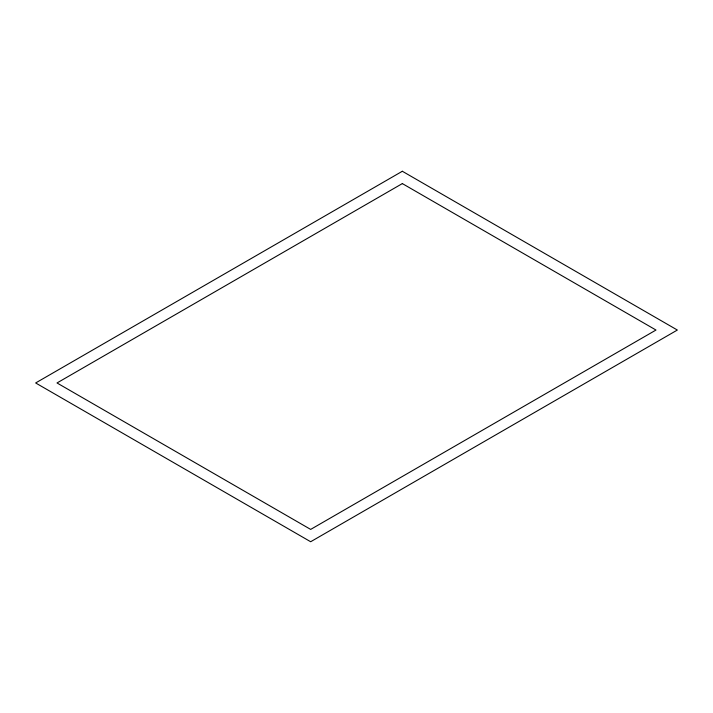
<?xml version="1.0" encoding="UTF-8"?>
<svg xmlns="http://www.w3.org/2000/svg" width="713" height="713" viewBox="0 0 713 713"><rect width="100%" height="100%" fill="white"/><g stroke="black" fill="none" stroke-linecap="round" stroke-linejoin="round"><path stroke-width="1.07" d="M402.337 171.263L35.65 382.961L310.663 541.737L677.35 330.039L402.337 171.263M402.337 183.589L57.013 382.961L310.663 529.411L655.987 330.039L402.337 183.589"/></g></svg>
